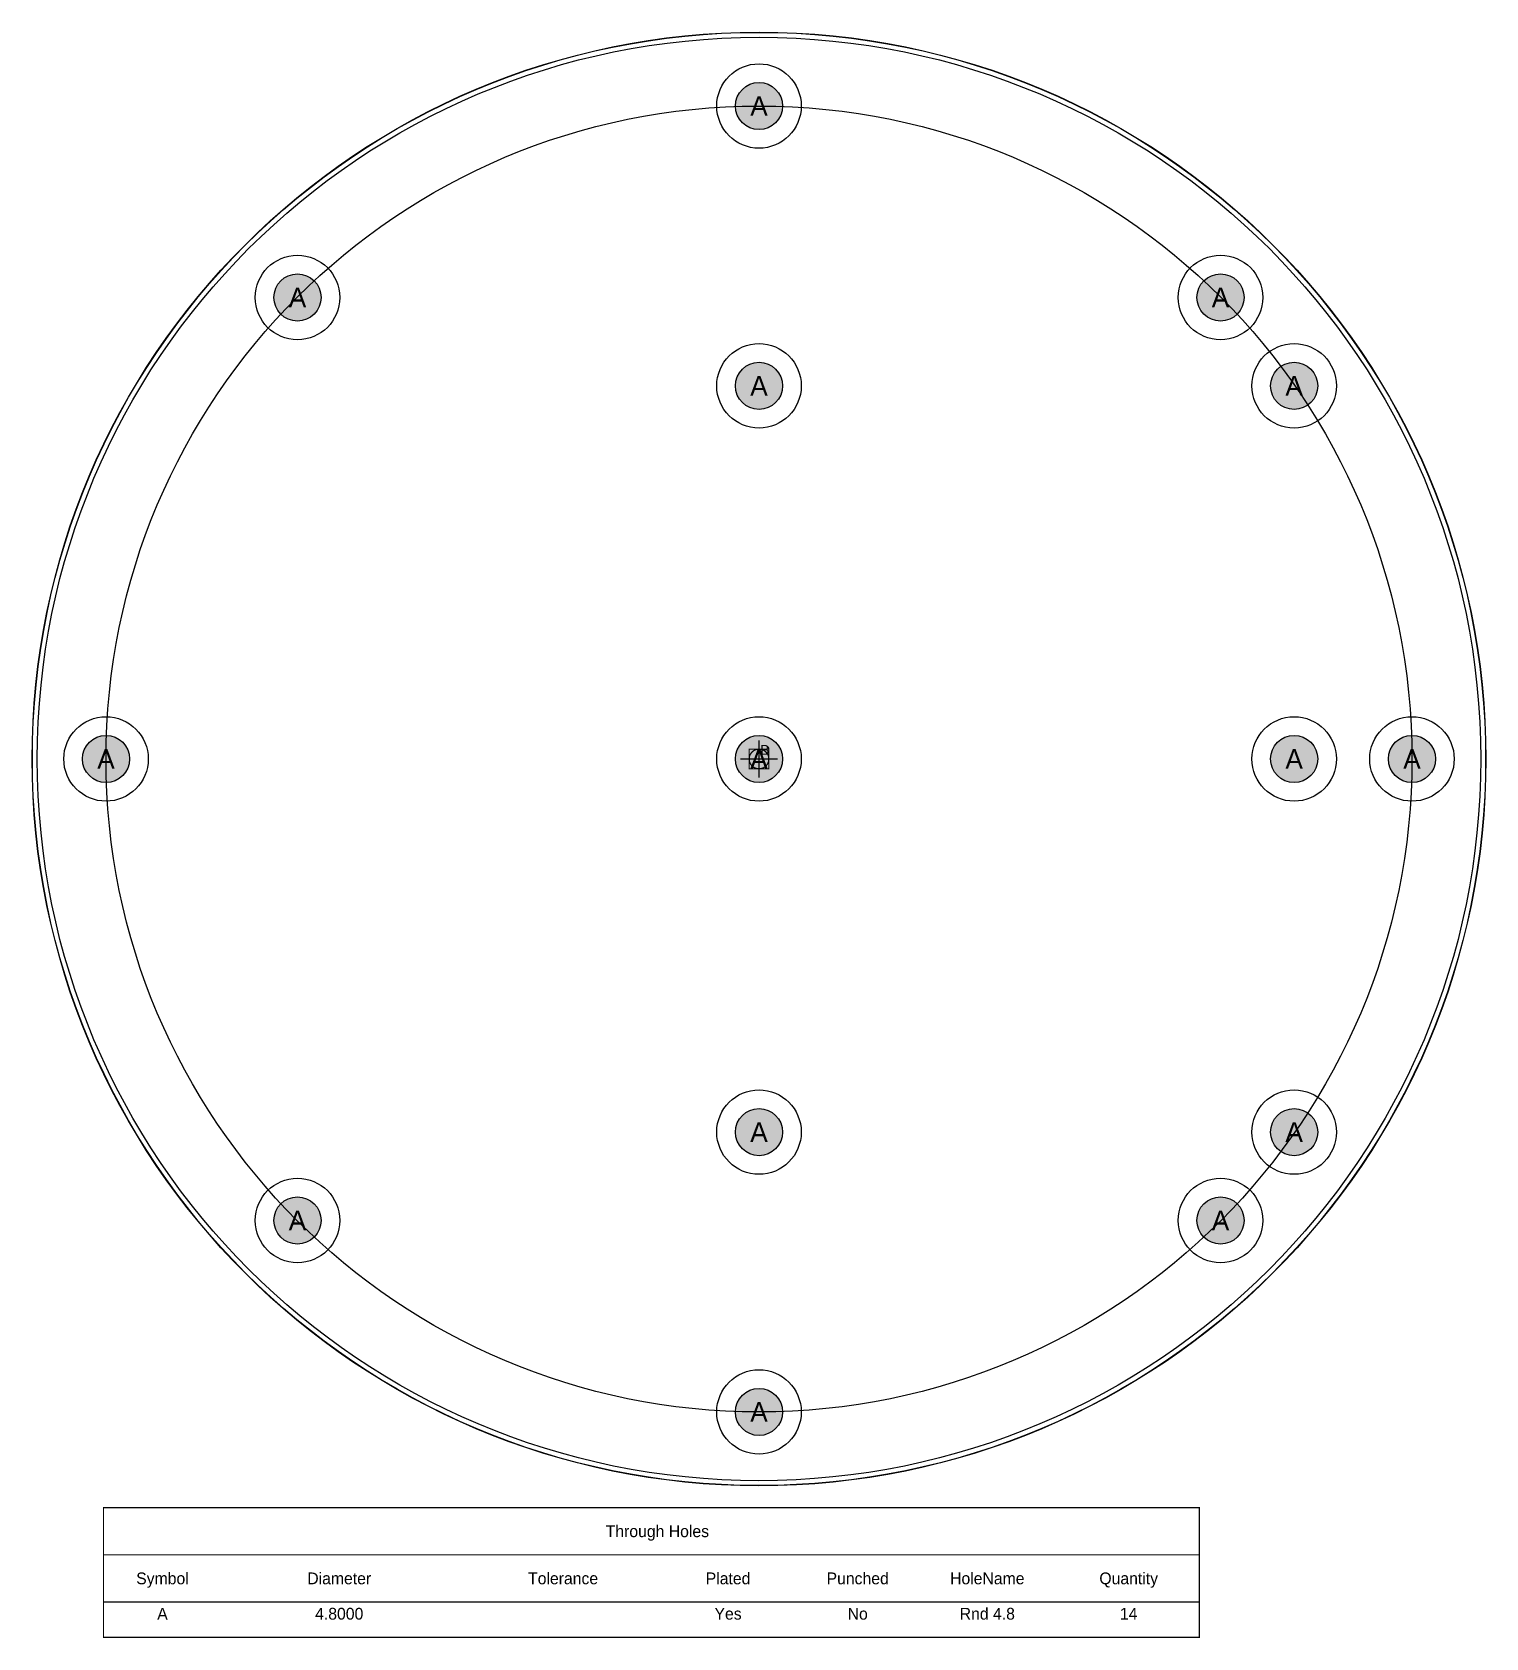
# Model space of a CAD drawing. Extents: x -74 to 74, y -90 to 74.
import ezdxf
from ezdxf.enums import TextEntityAlignment as Align

# ---------------------------------------------------------------- set-up
doc = ezdxf.new("R2010")
doc.units = 0
doc.header["$MEASUREMENT"] = 0
for name, color, linetype in [('ASSEMBLY_OUTLINES_TOP', 102, 'CONTINUOUS'), ('BOARD_ORIGIN', 255, 'CONTINUOUS'), ('BOARD_OUTLINE', 10, 'CONTINUOUS'), ('DRILL_DRAWING', 21, 'CONTINUOUS'), ('MANUFACTURING_OUTLINES', 10, 'CONTINUOUS'), ('MOUNTING_HOLE_PADS_LAYER_6', 150, 'CONTINUOUS'), ('MOUNTING_HOLE_PADS_LAYER_7', 230, 'CONTINUOUS'), ('MOUNTING_HOLES_LAYER_BOTT9', 42, 'CONTINUOUS'), ('MOUNTING_HOLES_LAYER_TOP', 42, 'CONTINUOUS'), ('NC_DRILL_ORIGIN', 255, 'CONTINUOUS'), ('ROUTE_BORDER', 151, 'CONTINUOUS')]:
    doc.layers.add(name, color=color, linetype=linetype)
doc.styles.add('ARIAL', font='ARIAL.TTF')
doc.styles.add('VERIBEST_GERBER_0', font='txt')

msp = doc.modelspace()

# ---------------------------------------------------------------- hatches: boundary and pattern name
at = {"layer": 'MOUNTING_HOLES_LAYER_BOTT9'}
h = msp.add_hatch(color=256, dxfattribs=at)
edge = h.paths.add_edge_path()
edge.add_arc((0, 66.5), 2.4, 0, 360)
h = msp.add_hatch(color=256, dxfattribs=at)
edge = h.paths.add_edge_path()
edge.add_arc((-47, 47), 2.4, 0, 360)
h = msp.add_hatch(color=256, dxfattribs=at)
edge = h.paths.add_edge_path()
edge.add_arc((47, 47), 2.4, 0, 360)
h = msp.add_hatch(color=256, dxfattribs=at)
edge = h.paths.add_edge_path()
edge.add_arc((0, 38), 2.4, 0, 360)
h = msp.add_hatch(color=256, dxfattribs=at)
edge = h.paths.add_edge_path()
edge.add_arc((54.5, 38), 2.4, 0, 360)
h = msp.add_hatch(color=256, dxfattribs=at)
edge = h.paths.add_edge_path()
edge.add_arc((-66.5, 0), 2.4, 0, 360)
h = msp.add_hatch(color=256, dxfattribs=at)
edge = h.paths.add_edge_path()
edge.add_arc((0, 0), 2.4, 0, 360)
h = msp.add_hatch(color=256, dxfattribs=at)
edge = h.paths.add_edge_path()
edge.add_arc((54.5, 0), 2.4, 0, 360)
h = msp.add_hatch(color=256, dxfattribs=at)
edge = h.paths.add_edge_path()
edge.add_arc((66.5, 0), 2.4, 0, 360)
h = msp.add_hatch(color=256, dxfattribs=at)
edge = h.paths.add_edge_path()
edge.add_arc((0, -38), 2.4, 0, 360)
h = msp.add_hatch(color=256, dxfattribs=at)
edge = h.paths.add_edge_path()
edge.add_arc((54.5, -38), 2.4, 0, 360)
h = msp.add_hatch(color=256, dxfattribs=at)
edge = h.paths.add_edge_path()
edge.add_arc((-47, -47), 2.4, 0, 360)
h = msp.add_hatch(color=256, dxfattribs=at)
edge = h.paths.add_edge_path()
edge.add_arc((47, -47), 2.4, 0, 360)
h = msp.add_hatch(color=256, dxfattribs=at)
edge = h.paths.add_edge_path()
edge.add_arc((0, -66.5), 2.4, 0, 360)
at = {"layer": 'MOUNTING_HOLES_LAYER_TOP'}
h = msp.add_hatch(color=256, dxfattribs=at)
edge = h.paths.add_edge_path()
edge.add_arc((0, 66.5), 2.4, 0, 360)
h = msp.add_hatch(color=256, dxfattribs=at)
edge = h.paths.add_edge_path()
edge.add_arc((-47, 47), 2.4, 0, 360)
h = msp.add_hatch(color=256, dxfattribs=at)
edge = h.paths.add_edge_path()
edge.add_arc((47, 47), 2.4, 0, 360)
h = msp.add_hatch(color=256, dxfattribs=at)
edge = h.paths.add_edge_path()
edge.add_arc((0, 38), 2.4, 0, 360)
h = msp.add_hatch(color=256, dxfattribs=at)
edge = h.paths.add_edge_path()
edge.add_arc((54.5, 38), 2.4, 0, 360)
h = msp.add_hatch(color=256, dxfattribs=at)
edge = h.paths.add_edge_path()
edge.add_arc((-66.5, 0), 2.4, 0, 360)
h = msp.add_hatch(color=256, dxfattribs=at)
edge = h.paths.add_edge_path()
edge.add_arc((0, 0), 2.4, 0, 360)
h = msp.add_hatch(color=256, dxfattribs=at)
edge = h.paths.add_edge_path()
edge.add_arc((54.5, 0), 2.4, 0, 360)
h = msp.add_hatch(color=256, dxfattribs=at)
edge = h.paths.add_edge_path()
edge.add_arc((66.5, 0), 2.4, 0, 360)
h = msp.add_hatch(color=256, dxfattribs=at)
edge = h.paths.add_edge_path()
edge.add_arc((0, -38), 2.4, 0, 360)
h = msp.add_hatch(color=256, dxfattribs=at)
edge = h.paths.add_edge_path()
edge.add_arc((54.5, -38), 2.4, 0, 360)
h = msp.add_hatch(color=256, dxfattribs=at)
edge = h.paths.add_edge_path()
edge.add_arc((-47, -47), 2.4, 0, 360)
h = msp.add_hatch(color=256, dxfattribs=at)
edge = h.paths.add_edge_path()
edge.add_arc((47, -47), 2.4, 0, 360)
h = msp.add_hatch(color=256, dxfattribs=at)
edge = h.paths.add_edge_path()
edge.add_arc((0, -66.5), 2.4, 0, 360)

# ---------------------------------------------------------------- linework, layer by layer
at = {"layer": 'ASSEMBLY_OUTLINES_TOP'}
msp.add_circle((0, 0), 66.5, dxfattribs=at)
at = {"layer": 'BOARD_ORIGIN', "const_width": 0.127}
for points in [[(0, -1.905), (0, 1.905)], [(-1.905, 0), (1.905, 0)]]:
    msp.add_lwpolyline(points, dxfattribs=at)
msp.add_lwpolyline([(-1, 0, -1), (1, 0, -1)], format="xyb", close=True, dxfattribs=at)
at = {"layer": 'BOARD_OUTLINE'}
msp.add_circle((0, 0), 74, dxfattribs=at)
at = {"layer": 'DRILL_DRAWING', "const_width": 0.12}
msp.add_lwpolyline([(-66.75, -89.45), (-66.75, -76.25), (44.85, -76.25), (44.85, -89.45)], close=True, dxfattribs=at)
for points in [[(-66.75, -81.05), (44.85, -81.05)], [(-66.75, -85.85), (44.85, -85.85)]]:
    msp.add_lwpolyline(points, dxfattribs=at)
at = {"layer": 'MANUFACTURING_OUTLINES'}
msp.add_circle((0, 0), 74.025, dxfattribs=at)
at = {"layer": 'MOUNTING_HOLE_PADS_LAYER_6'}
for centre in [(0, 66.5), (-47, 47), (47, 47), (0, 38), (54.5, 38), (-66.5, 0), (0, 0), (54.5, 0), (66.5, 0), (0, -38), (54.5, -38), (-47, -47), (47, -47), (0, -66.5)]:
    msp.add_circle(centre, 4.3, dxfattribs=at)
at = {"layer": 'MOUNTING_HOLE_PADS_LAYER_7'}
for centre in [(0, 66.5), (-47, 47), (47, 47), (0, 38), (54.5, 38), (-66.5, 0), (0, 0), (54.5, 0), (66.5, 0), (0, -38), (54.5, -38), (-47, -47), (47, -47), (0, -66.5)]:
    msp.add_circle(centre, 4.3, dxfattribs=at)
at = {"layer": 'MOUNTING_HOLES_LAYER_BOTT9'}
for centre in [(0, 66.5), (-47, 47), (47, 47), (0, 38), (54.5, 38), (-66.5, 0), (0, 0), (54.5, 0), (66.5, 0), (0, -38), (54.5, -38), (-47, -47), (47, -47), (0, -66.5)]:
    msp.add_circle(centre, 2.4, dxfattribs=at)
at = {"layer": 'MOUNTING_HOLES_LAYER_TOP'}
for centre in [(0, 66.5), (-47, 47), (47, 47), (0, 38), (54.5, 38), (-66.5, 0), (0, 0), (54.5, 0), (66.5, 0), (0, -38), (54.5, -38), (-47, -47), (47, -47), (0, -66.5)]:
    msp.add_circle(centre, 2.4, dxfattribs=at)
at = {"layer": 'NC_DRILL_ORIGIN', "const_width": 0.127}
for points in [[(0, -1.905), (0, 1.905)], [(-1.905, 0), (1.905, 0)]]:
    msp.add_lwpolyline(points, dxfattribs=at)
msp.add_lwpolyline([(-1, -1), (-1, 1), (1, 1), (1, -1)], close=True, dxfattribs=at)
at = {"layer": 'ROUTE_BORDER'}
msp.add_circle((0, 0), 73.5, dxfattribs=at)

# ---------------------------------------------------------------- texts
at = {"layer": 'BOARD_ORIGIN', "style": 'ARIAL'}
msp.add_text('B', height=1, dxfattribs=at).set_placement((0.127, 0.127), align=Align.BOTTOM_LEFT)
at = {"layer": 'DRILL_DRAWING', "style": 'VERIBEST_GERBER_0'}
for s, height, p in [('A', 2, (0, 66.5)), ('A', 2, (-47, 47)), ('A', 2, (47, 47)), ('A', 2, (0, 38)), ('A', 2, (54.5, 38)), ('A', 2, (-66.5, 0)), ('A', 2, (0, 0)), ('A', 2, (54.5, 0)), ('A', 2, (66.5, 0)), ('A', 2, (0, -38)), ('A', 2, (54.5, -38)), ('A', 2, (-47, -47)), ('A', 2, (47, -47)), ('A', 2, (0, -66.5)), ('Through Holes', 1.2, (-10.35, -78.65)), ('Symbol', 1.2, (-60.75, -83.45)), ('Diameter', 1.2, (-42.75, -83.45)), ('Tolerance', 1.2, (-19.95, -83.45)), ('Plated', 1.2, (-3.15, -83.45)), ('Punched', 1.2, (10.05, -83.45)), ('HoleName', 1.2, (23.25, -83.45)), ('Quantity', 1.2, (37.65, -83.45)), ('A', 1.2, (-60.75, -87.05)), ('4.8000', 1.2, (-42.75, -87.05)), ('Yes', 1.2, (-3.15, -87.05)), ('No', 1.2, (10.05, -87.05)), ('Rnd 4.8', 1.2, (23.25, -87.05)), ('14', 1.2, (37.65, -87.05))]:
    msp.add_text(s, height=height, dxfattribs=at).set_placement(p, align=Align.MIDDLE_CENTER)
at = {"layer": 'NC_DRILL_ORIGIN', "style": 'ARIAL'}
msp.add_text('D', height=1, dxfattribs=at).set_placement((0.127, 0.127), align=Align.BOTTOM_LEFT)

doc.saveas('drawing.dxf')
